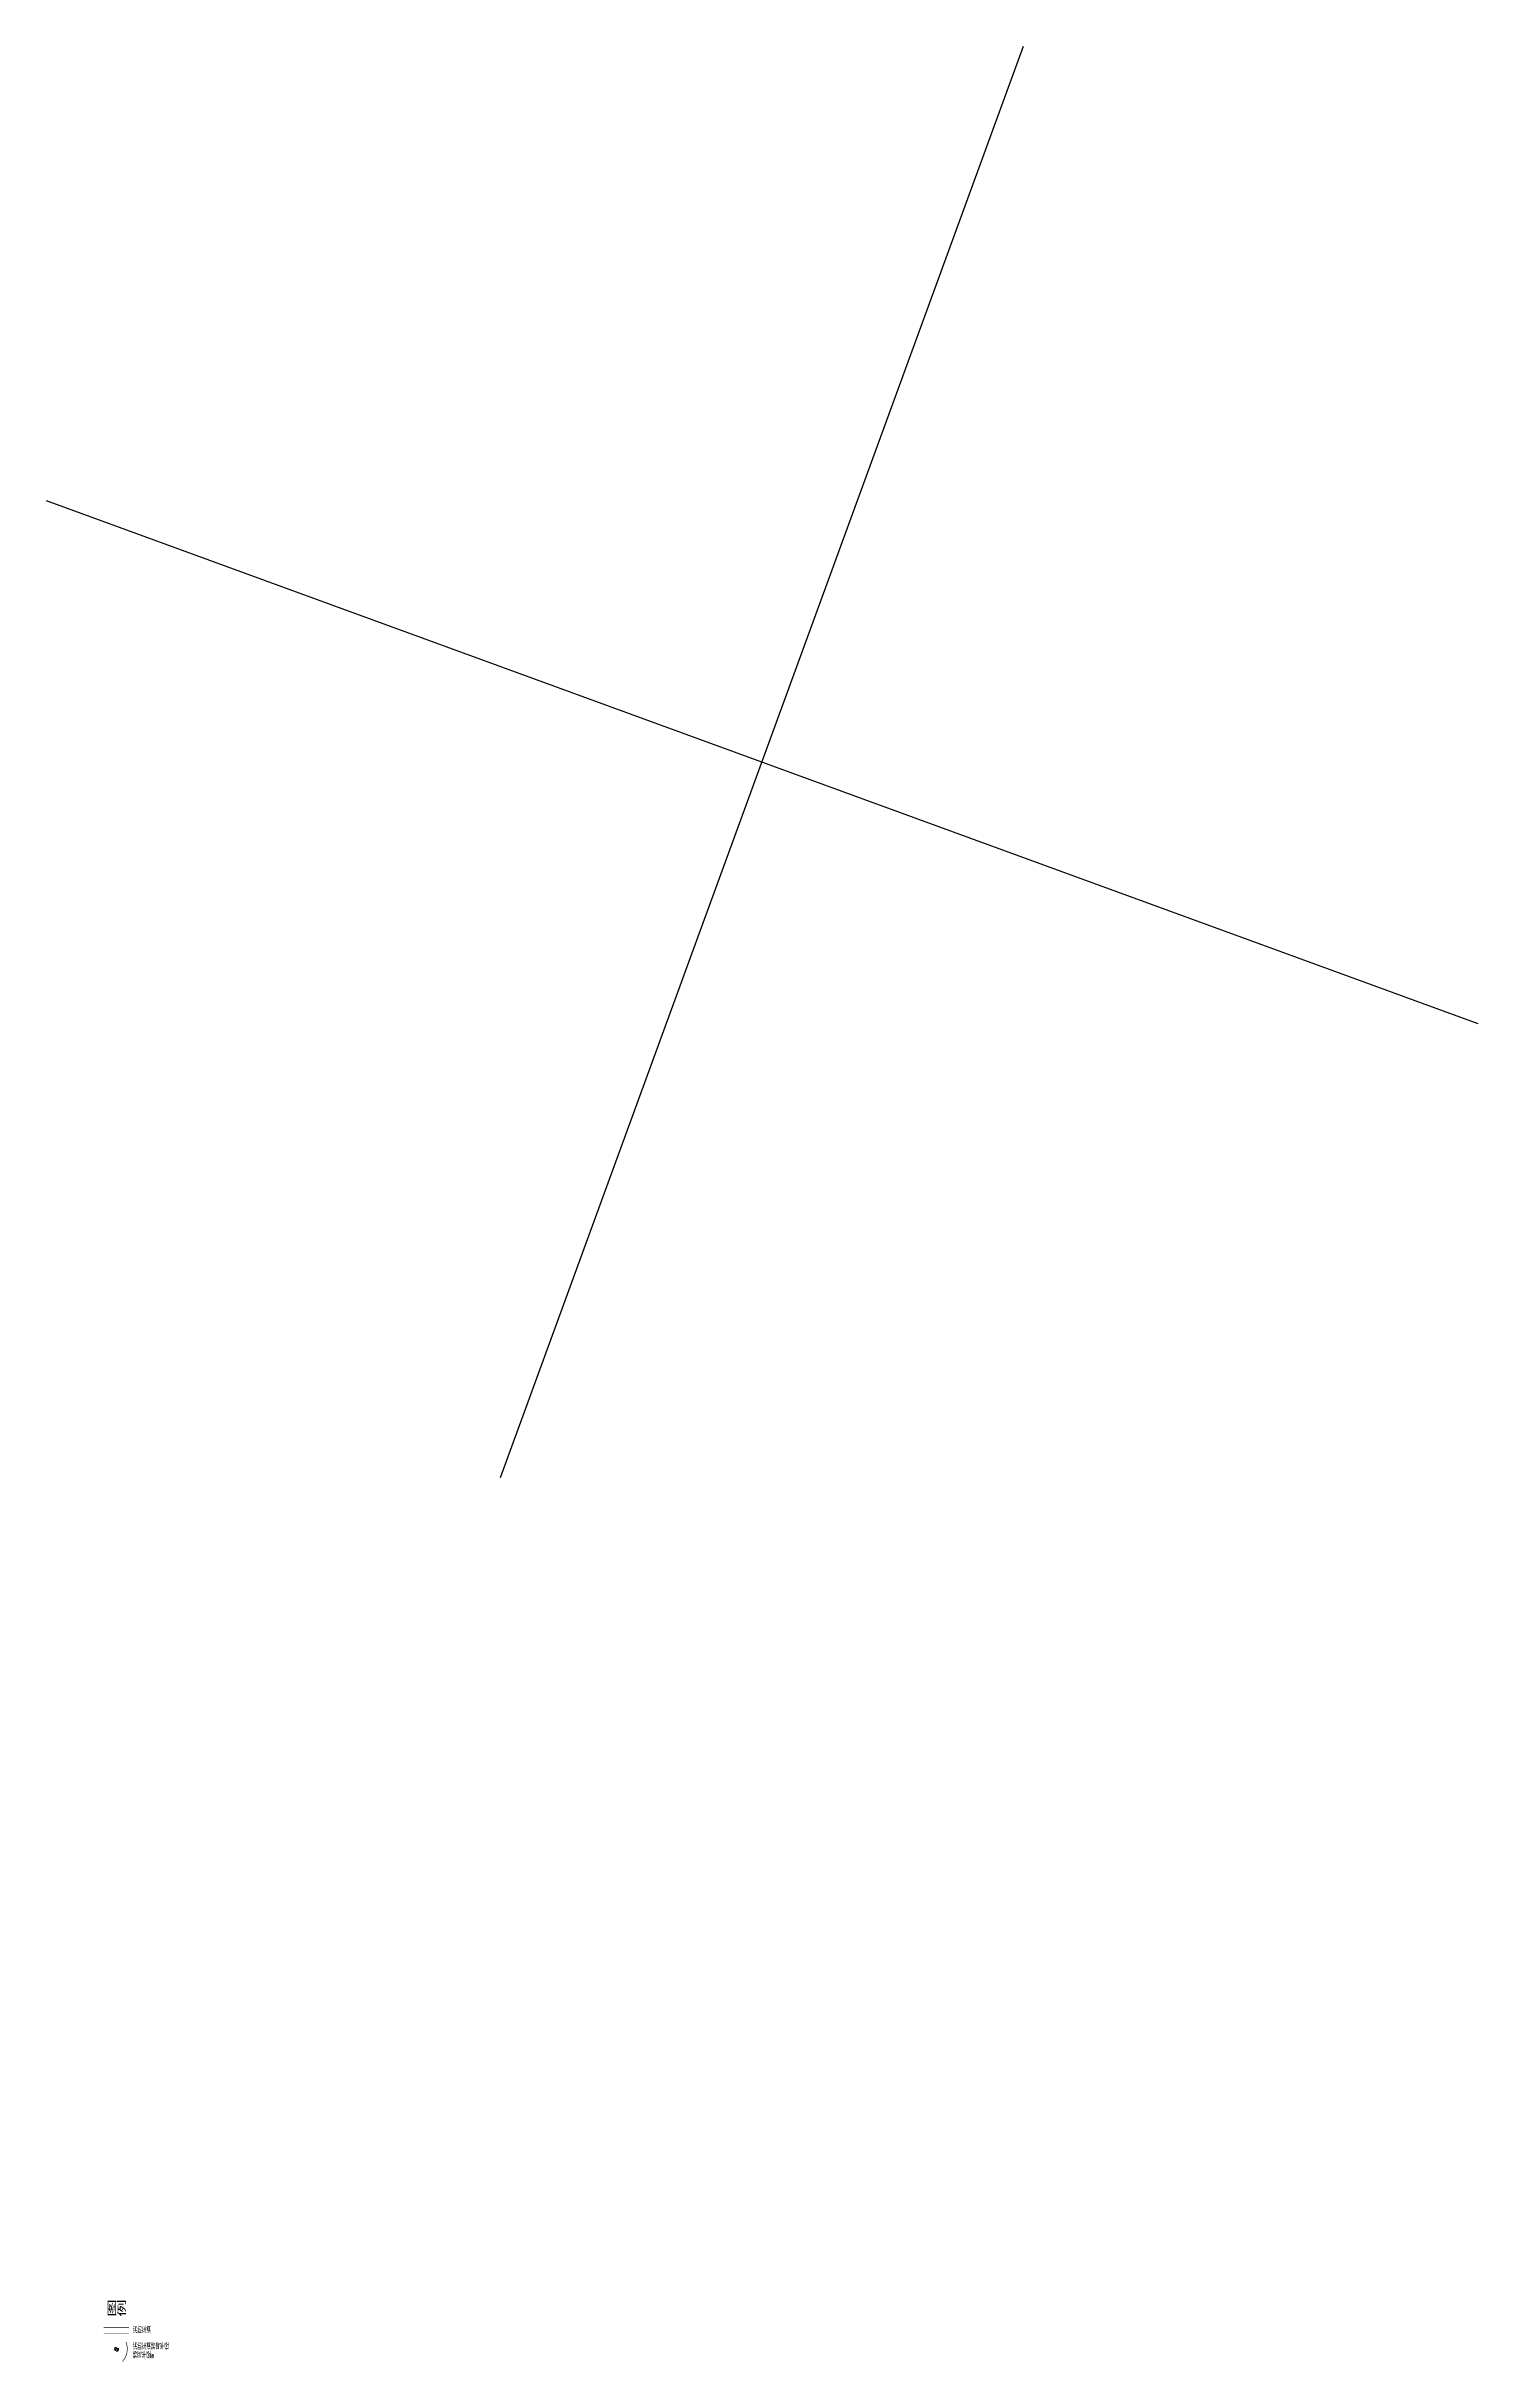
# Model space of a CAD drawing. Extents: x 40587750025 to 40589176181, y 3379490076 to 3381196839.
# Drawn here: x 40588506088 to 40589176181, y 3380112771 to 3381196839 of the extents above; entities that cross this region are included whole.
import ezdxf

# ---------------------------------------------------------------- set-up
doc = ezdxf.new("R2010")
doc.units = 0
doc.header["$LTSCALE"] = 10
doc.linetypes.add('总平面图轴网$0$DASHED', pattern=[0.75, 0.5, -0.25])
for name, color, linetype in [('$0$A-TEXT', 61, 'Continuous'), ('A-建筑提资施工单位', 211, 'Continuous'), ('建-尺寸', 3, 'Continuous'), ('消防车道', 20, 'Continuous')]:
    doc.layers.add(name, color=color, linetype=linetype)
doc.styles.add('$0$_TCH_DIM', font='@TSSDENG', dxfattribs={"width": 0.75, "bigfont": 'GBCBIG'})
doc.styles.add('A-DIM', font='SIMPLEX', dxfattribs={"width": 0.7, "bigfont": 'GBCBIG'})

# ---------------------------------------------------------------- blocks, each defined once
blk = doc.blocks.new('00总图-C')
at = {"layer": 'Defpoints', "color": 8}
blk.add_line((40588718721.532959, 3380526745.996653), (40588963546.881073, 3381196839.208952), dxfattribs=at)
blk.add_lwpolyline([(40588506087.600891, 3380984205.276915), (40589176180.813141, 3380739379.928695)], dxfattribs=at)

msp = doc.modelspace()

# ---------------------------------------------------------------- linework, layer by layer
at = {"layer": '建-尺寸'}
msp.add_lwpolyline([(40588537045.524437, 3380117859.782254, 0, 0, 0), (40588542321.633812, 3380115581.078641, 330, 0, 0), (40588543239.665062, 3380115184.586942, 0, 0, 0)], format="xyseb", dxfattribs=at)
at = {"layer": '消防车道', "linetype": '总平面图轴网$0$DASHED', "ltscale": 5, "const_width": 300}
for points in [[(40588544812.946312, 3380128647.68118), (40588532893.326767, 3380128647.68118)], [(40588544812.946312, 3380125812.164578), (40588532893.326767, 3380125812.164578)]]:
    msp.add_lwpolyline(points, dxfattribs=at)
at = {"layer": '消防车道', "linetype": '总平面图轴网$0$DASHED', "ltscale": 0.003, "const_width": 300}
msp.add_lwpolyline([(40588543352.282249, 3380122048.505887, -0.2767033294), (40588541832.352562, 3380112921.319364)], format="xyb", dxfattribs=at)

# ---------------------------------------------------------------- block references
at = {"layer": 'A-建筑提资施工单位'}
msp.add_blockref('00总图-C', (0, 0), dxfattribs=at)

# ---------------------------------------------------------------- texts
at = {"layer": '$0$A-TEXT', "style": '$0$_TCH_DIM'}
for s, height, width, p in [('图例', 6800, 0.75, (40588534460.119202, 3380134158.23245)), ('消防车道', 2820.7407407, 0.75, (40588546531.063499, 3380126052.343289)), ('消防车道转弯半径', 2820.7407407, 0.75, (40588546531.063499, 3380118412.023953)), ('转弯半径≥', 2820.7407407, 0.75, (40588546531.063499, 3380114353.406278)), ('9m', 2240, 0.5625, (40588554231.063499, 3380114353.406278))]:
    msp.add_text(s, height=height, dxfattribs=dict(at, width=width)).set_placement(p)
at = {"layer": '建-尺寸', "color": 7, "style": 'A-DIM', "width": 0.705882}
msp.add_text('R9', height=1487.5, rotation=336.6409243347, dxfattribs=at).set_placement((40588537594.172867, 3380118310.433133))

doc.saveas('drawing.dxf')
